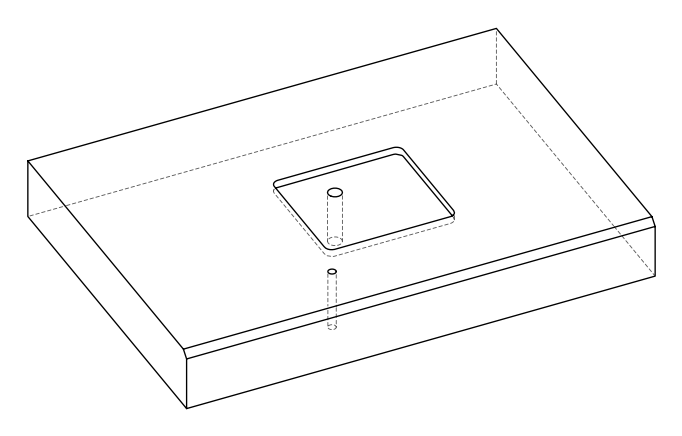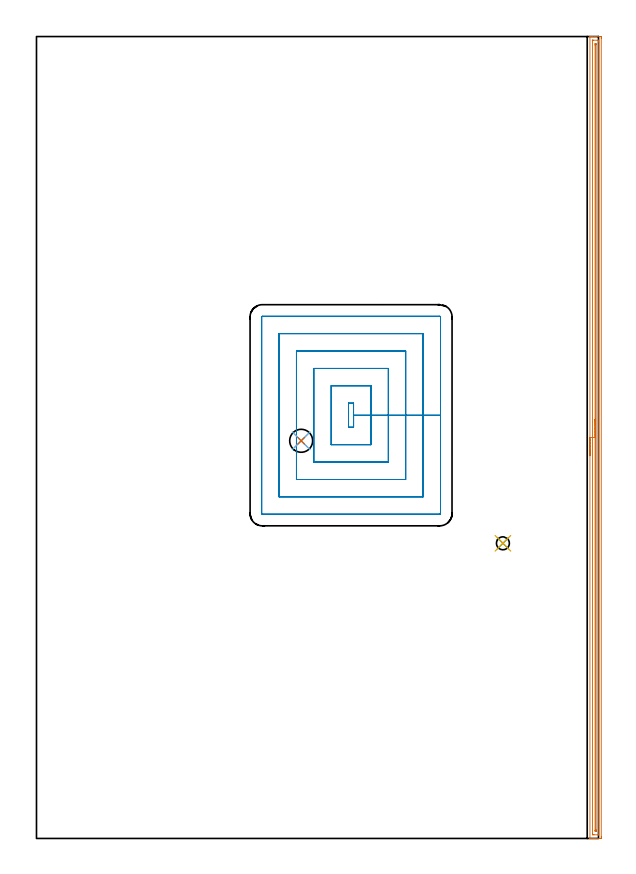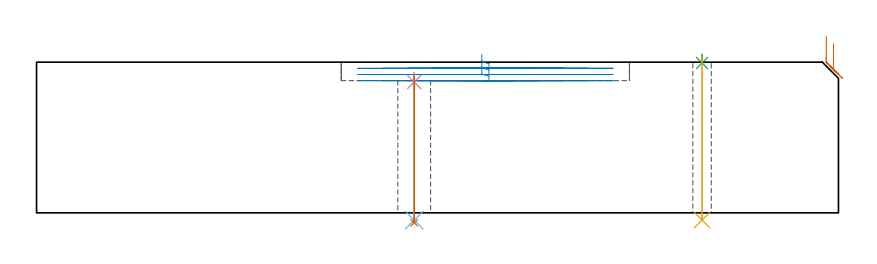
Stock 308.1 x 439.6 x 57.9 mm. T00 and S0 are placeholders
(PLAN: 7 operations, 4 tool changes, 20 min)
(1 AREA_MILL | FG_CHAMFER_SURFACE | UGT0205_001 | 10.71 min | 8449 mm3)
(2 MILL_RECTANGULAR_POCKET | POCKET_RECTANGULAR_STRAIGHT | UGT0201_108 | Follow Part, ap 3.175, ae 75% | 8.56 min | 94997 mm3)
(3 SPOT_DRILL | STEP1HOLE | NXT0321_9005460120000 | 0.03 min | 5 mm3)
(4 SPOT_DRILL_1 | STEP1HOLE_1 | NXT0321_9005460120000 | 0.03 min | 7 mm3)
(5 DRILL_THROUGH_HOLE_INTO_CENTER | STEP1HOLE | NXT0301_042 | 0.25 min | 2277 mm3)
(6 DRILL_THROUGH_HOLE_INTO_CENTER_1 | STEP1HOLE_1 | NXT0301_042 | 0.23 min | 1988 mm3)
(7 DRILL_TO_ENLARGE_THROUGH_HOLE | STEP1HOLE_1 | NXT0301_097 | 0.23 min | 4317 mm3)
(TOOL UGT0205_001 | Chamfer Mill 20 x 3 x 45 deg. | D20 FL50 Z2)
(TOOL UGT0201_108 | End Mill 12.7 mm | D12.7 FL12 Z2)
(TOOL NXT0321_9005460120000 | NC Spot Drill, 142deg, 12mm, Carbide, Uncoated | D12 PA142 FL30 Z2)
(TOOL NXT0301_042 | Carbide Drill 7.1mm [860.1-0710-057A1-MM 2214] | D7.1 PA140 FL85 Z2)
(TOOL NXT0301_097 | Carbide Drill 12.6mm [860.1-1260-063A1-MM 2214] | D12.6 PA140 FL77 Z2)
(OP 1 AREA_MILL)
G17 G21 G94 G90
T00 M6
G54
G17 G0 G90 X303.4 Y209.8 S1061 M3
G43 Z67.9 H0
G94 G1 Y209.838 Z67.028 F250.
Y209.952 Z66.163
Y210.141 Z65.312
Y210.403 Z64.48
Y210.737 Z63.674
Y211.14 Z62.9
Y211.608 Z62.164
Y212.14 Z61.472
Y212.729 Z60.829
Y213.372 Z60.239
Y214.064 Z59.708
Y214.8 Z59.24
Y215.574 Z58.837
Y216.38 Z58.503
Y217.212 Z58.241
Y218.063 Z58.052
Y218.928 Z57.938
Y219.8 Z57.9
Y439.436
X303.402 Y439.593 Z57.888
X303.405 Y439.594 Z57.886
X303.734 Y439.6 Z57.565
X304.088 Z57.212
X304.737 Z56.558
X305.943 Z55.354
X306.5 Z54.794
X308.866 Z52.43
X309.145 Y439.597 Z52.151
X309.591 Y439.59 Z51.705
X309.595 Y439.445 Z51.703
X309.599 Y438.989 Z51.701
X309.6 Y438.529 Z51.7
Y1.043
X309.599 Y0.611 Z51.701
X309.595 Y0.155 Z51.703
X309.591 Y0.009 Z51.705
X309.145 Y0. Z52.151
X306.5 Z54.794
X305.943 Z55.354
X305.618 Z55.678
X305.061 Z56.235
X304.737 Z56.558
X304.088 Z57.212
X303.735 Z57.564
X303.405 Y0.006 Z57.886
X303.403 Y0.007 Z57.888
X303.4 Y0.162 Z57.9
Y0.164
Y219.8
X304.814 Z56.486
X304.815 Y437.509 Z56.485
X304.816 Y437.56 Z56.484
X304.818 Y437.584 Z56.482
X304.82 Y437.588 Z56.48
X304.836 Y437.591 Z56.464
X305.228 Y437.599 Z56.072
X307.382 Z53.918
X307.875 Y437.597 Z53.425
X308.085 Y437.59 Z53.215
X308.179 Y437.572 Z53.121
X308.184 Y437.284 Z53.116
X308.185 Y437.204 Z53.115
Y2.091
X308.184 Y2.04 Z53.116
X308.182 Y2.016 Z53.118
X308.18 Y2.011 Z53.12
X308.164 Y2.009 Z53.136
X307.772 Y2.001 Z53.528
X305.618 Z55.682
X305.125 Y2.003 Z56.175
X304.915 Y2.01 Z56.385
X304.821 Y2.028 Z56.479
X304.816 Y2.316 Z56.484
X304.815 Y2.396 Z56.485
X304.814 Y219.8 Z56.486
X306.228 Z55.072
X306.229 Y434.8 Z55.071
X306.231 Y435.418 Z55.069
X306.234 Y435.555 Z55.066
X306.235 Y435.582 Z55.065
X306.262 Y435.59 Z55.038
X306.324 Y435.596 Z54.976
X306.5 Y435.595 Z54.8
X306.679 Y435.59 Z54.621
X306.765 Y435.574 Z54.535
X306.768 Y435.509 Z54.532
X306.77 Y435.418 Z54.53
X306.771 Y435.143 Z54.529
Y4.8
X306.769 Y4.182 Z54.531
X306.766 Y4.045 Z54.534
X306.765 Y4.018 Z54.535
X306.738 Y4.01 Z54.562
X306.676 Y4.004 Z54.624
X306.5 Y4.005 Z54.8
X306.321 Y4.01 Z54.979
X306.235 Y4.026 Z55.065
X306.232 Y4.091 Z55.068
X306.231 Y4.182 Z55.069
X306.229 Y4.456 Z55.071
X306.228 Y219.8 Z55.072
Y220.672 Z55.11
Y221.536 Z55.223
Y222.388 Z55.412
Y223.22 Z55.675
Y224.026 Z56.008
Y224.8 Z56.411
Y225.536 Z56.88
Y226.228 Z57.411
Y226.871 Z58.
Y227.46 Z58.644
Y227.991 Z59.336
Y228.46 Z60.072
Y228.863 Z60.845
Y229.197 Z61.651
Y229.459 Z62.483
Y229.648 Z63.335
Y229.762 Z64.2
Y229.8 Z65.072
G0 Z67.9
M5
M2
(OP 2 MILL_RECTANGULAR_POCKET)
G17 G21 G94 G90
T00 M6
G54
G17 G0 G90 X171.075 Y236.029 S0 M3
G43 Z67.9 H0
Z60.9
G94 G1 Y225.375 Z58.045 F250.
X173.825 Z57.308
Y232. Z55.533
Y238.625 F500.
X171.075
Y225.375
X173.825
Y232.
X183.35
Y248.15
X161.55
Y215.85
X183.35
Y232.
X192.875
Y257.675
X152.025
Y206.325
X192.875
Y232.
X202.4
Y267.2
X142.5
Y196.8
X202.4
Y232.
X211.925
Y276.725
X132.975
Y187.275
X211.925
Y232.
X221.45
Y285.9
G3 X221.1 Y286.25 R0.35
G1 X123.8
G3 X123.45 Y285.9 R0.35
G1 Y178.1
G3 X123.8 Y177.75 R0.35
G1 X221.1
G3 X221.45 Y178.1 R0.35
G1 Y232.
Y233.
G0 X171.075 Y236.029 Z58.533
G1 Y225.375 Z55.679 F250.
X173.825 Z54.942
Y232. Z53.167
Y238.625 F500.
X171.075
Y225.375
X173.825
Y232.
X183.35
Y248.15
X161.55
Y215.85
X183.35
Y232.
X192.875
Y257.675
X152.025
Y206.325
X192.875
Y232.
X202.4
Y267.2
X142.5
Y196.8
X202.4
Y232.
X211.925
Y276.725
X132.975
Y187.275
X211.925
Y232.
X221.45
Y285.9
G3 X221.1 Y286.25 R0.35
G1 X123.8
G3 X123.45 Y285.9 R0.35
G1 Y178.1
G3 X123.8 Y177.75 R0.35
G1 X221.1
G3 X221.45 Y178.1 R0.35
G1 Y232.
Y233.
G0 X171.075 Y236.029 Z56.167
G1 Y225.375 Z53.312 F250.
X173.825 Z52.575
Y232. Z50.8
Y238.625 F500.
X171.075
Y225.375
X173.825
Y232.
X183.35
Y248.15
X161.55
Y215.85
X183.35
Y232.
X192.875
Y257.675
X152.025
Y206.325
X192.875
Y232.
X202.4
Y267.2
X142.5
Y196.8
X202.4
Y232.
X211.925
Y276.725
X132.975
Y187.275
X211.925
Y232.
X221.45
Y285.9
G3 X221.1 Y286.25 R0.35
G1 X123.8
G3 X123.45 Y285.9 R0.35
G1 Y178.1
G3 X123.8 Y177.75 R0.35
G1 X221.1
G3 X221.45 Y178.1 R0.35
G1 Y232.
Y233.
G0 Z67.9
M5
M2
(OP 3 SPOT_DRILL)
G17 G21 G94 G90
T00 M6
G54
G17 G0 G90 X255.7 Y161.8 S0 M3
G43 Z67.9 H0
G94 G81 G98 Z57.594 F250. R60.9
G80
M5
M2
(OP 4 SPOT_DRILL_1)
G17 G21 G94 G90
T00 M6
G54
G17 G0 G90 X145.1 Y218. S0 M3
G43 Z67.9 H0
G94 G81 G98 Z50.258 F250. R53.8
G80
M5
M2
(OP 5 DRILL_THROUGH_HOLE_INTO_CENTER)
G17 G21 G94 G90
T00 M6
G54
G17 G0 G90 X255.7 Y161.8 S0 M3
G43 Z67.9 H1
G94 G73 G98 Z-2.792 F250. Q6.744 R59.9
G80
M5
M2
(OP 6 DRILL_THROUGH_HOLE_INTO_CENTER_1)
G17 G21 G94 G90
T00 M6
G54
G17 G0 G90 X145.1 Y218. S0 M3
G43 Z67.9 H1
G94 G73 G98 Z-2.792 F250. Q6.699 R52.8
G80
M5
M2
(OP 7 DRILL_TO_ENLARGE_THROUGH_HOLE)
G17 G21 G94 G90
T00 M6
G54
G17 G0 G90 X145.1 Y218. S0 M3
G43 Z67.9 H1
G94 G73 G98 Z-3.793 F250. Q10.919 R52.8
G80
M5
M2
